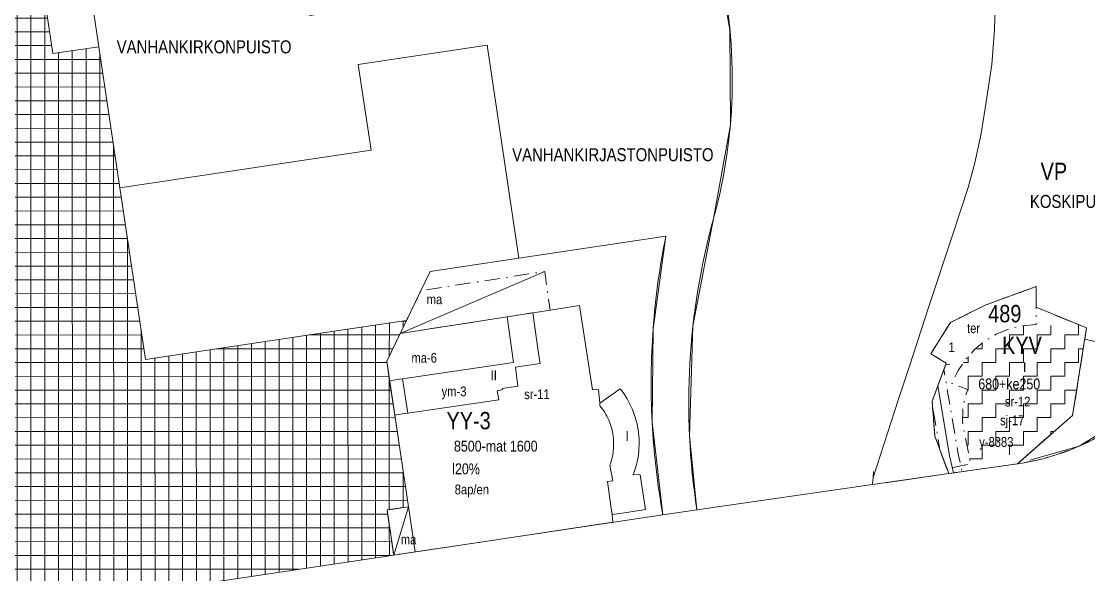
# Model space of a CAD drawing. Header units: metres. Extents: x 24485995 to 24488038, y 6819999 to 6822001.
# Drawn here: x 24487232.9 to 24487478.8, y 6821000.5 to 6821128 of the extents above; entities that cross this region are included whole.
import ezdxf

# ---------------------------------------------------------------- set-up
doc = ezdxf.new("R2010")
doc.units = ezdxf.units.M
for name, pattern in [('k10040', [10.3, 3.5, -1.5, 0.3, -1.5, 3.5]), ('K10271', [0]), ('k10vi1', [0]), ('Puurivi_sailytettava', [0])]:
    doc.linetypes.add(name, pattern=pattern)
for name, color, linetype, lineweight in [('AK_AsemakaavaTeksti_Kadun_puistonnimi', 7, 'Continuous', 0), ('AK_AsemakaavaTeksti_Korttelinumero', 7, 'Continuous', 0), ('AK_JohdoillevarattuViiva', 7, 'Continuous', 0), ('AK_Kaavamerkinta_Kayttotarkoitusalue', 7, 'Continuous', 0), ('AK_Katualue_Tori', 7, 'Continuous', 0), ('AK_KayttotarkoitusSymboliViiva_Virkistysalueen_kuvio_murtoviiva', 7, 'Continuous', 0), ('AK_KayttotarkoitusViiva', 7, 'Continuous', 0), ('AK_LiikennointiTeksti_Autopaikkamerkinta', 7, 'Continuous', 0), ('AK_MuuAsemakaavaTeksti_Alueenosan_kayttotarkoitus', 7, 'Continuous', 0), ('AK_MuuAsemakaavaTeksti_Erityismaarays', 7, 'Continuous', 0), ('AK_MuuAsemakaavaViiva_alueenosan_raja', 7, 'Continuous', 0), ('AK_RakennusalaTeksti_Kerrosala_tai_luku', 7, 'Continuous', 0), ('AK_RakennusalaTeksti_Rakennusoikeus', 7, 'Continuous', 0), ('AK_RakennusalaViiva_Maanalaisen_tilan_viiva', 7, 'Continuous', 0), ('AK_RakennusalaViiva_Rakennusalan_raja__I_', 7, 'Continuous', 0), ('AK_RakentaminenTeksti_Rakentamismaarays', 7, 'Continuous', 0), ('AK_Tontti_Sitova', 7, 'Continuous', 0), ('AK_Tonttinumero', 7, 'Continuous', 0), ('AK_YmparistoViiva_Sailytettava_puurivi', 7, 'Continuous', 0)]:
    doc.layers.add(name, color=color, linetype=linetype, lineweight=lineweight)
doc.styles.add('ArialNarrow', font='ARIALN.TTF')

msp = doc.modelspace()

# ---------------------------------------------------------------- hatches: boundary and pattern name
at = {"layer": 'AK_Katualue_Tori', "linetype": 'Continuous', "lineweight": 0}
h = msp.add_hatch(dxfattribs=at)
h.set_pattern_fill('NET', style=0)
h.paths.add_polyline_path([(24487207.5, 6821038.76), (24487189.49, 6821159.1), (24487195.28, 6821159.98), (24487233.38, 6821165.8), (24487240.15, 6821120.53), (24487250.77, 6821122.11), (24487255.62, 6821089.63), (24487261.52, 6821050.07), (24487306.52, 6821056.79), (24487321.63, 6821059.04), (24487317.08, 6821049.64), (24487322.09, 6821016.12), (24487317.14, 6821015.38), (24487318.69, 6821004.99), (24487214.88, 6820989.41)], flags=0)
at = {"layer": 'AK_RakennusalaViiva_Rakennusalan_raja__I_', "linetype": 'Continuous', "lineweight": 9}
h = msp.add_hatch(dxfattribs=at)
h.set_pattern_fill('ZIGZAG', style=0)
h.set_pattern_definition([(0, (0, 0), (3.175, 3.175), [3.175, -3.175]), (90, (3.175, 0), (-3.175, 3.175), [3.175, -3.175])])
h.paths.add_polyline_path([(24487451.57, 6821025.97), (24487453.25, 6821026.31), (24487455.59, 6821026.81), (24487457.89, 6821027.39), (24487460.73, 6821028.12), (24487463.74, 6821029.11), (24487466.19, 6821030.17), (24487468.27, 6821031.37), (24487469.3, 6821032.16), (24487470.03, 6821032.81), (24487471.27, 6821034.11), (24487471.95, 6821034.95), (24487472.54, 6821035.8), (24487473.67, 6821037.79), (24487474.21, 6821038.91), (24487475.78, 6821042.89), (24487476.31, 6821044.88), (24487478.28, 6821057.31), (24487476.19, 6821058.16), (24487475.41, 6821056.39), (24487472.36, 6821057.46), (24487469.39, 6821058.03), (24487466.68, 6821058.1), (24487463.26, 6821057.82), (24487460.29, 6821057.06), (24487457.48, 6821055.87), (24487454.78, 6821054.22), (24487452.41, 6821052.29), (24487450.4, 6821050.02), (24487448.7, 6821047.51), (24487447.23, 6821044.55), (24487450.9, 6821043.16), (24487450.19, 6821040.88), (24487449.76, 6821038.34), (24487449.73, 6821035.78), (24487450.1, 6821033.38)], flags=0)

# ---------------------------------------------------------------- linework, layer by layer
at = {"layer": 'AK_JohdoillevarattuViiva', "linetype": 'Continuous', "lineweight": 5, "flags": 128}
msp.add_lwpolyline([(24487444.04, 6821044.02), (24487446.74, 6821027.86), (24487447.67, 6821023.91)], dxfattribs=at)
at = {"layer": 'AK_KayttotarkoitusSymboliViiva_Virkistysalueen_kuvio_murtoviiva', "linetype": 'k10vi1', "lineweight": 9, "flags": 128}
for points in [[(24487244.45, 6821164.46), (24487250.77, 6821122.11), (24487255.62, 6821089.63), (24487300.62, 6821096.35), (24487313.48, 6821098.27), (24487310.52, 6821118.05), (24487340.19, 6821122.48), (24487347.52, 6821073.4), (24487381.37, 6821078.45), (24487378.43, 6821057.14), (24487378.21, 6821035.63), (24487380.71, 6821014.25), (24487388.54, 6821015.42), (24487386.8, 6821032.49), (24487387.6, 6821057.75), (24487392.37, 6821082.57), (24487396.23, 6821104.12), (24487396.12, 6821126), (24487393.07, 6821143.63), (24487390.11, 6821143.17), (24487299.36, 6821129.31), (24487297.54, 6821141.21), (24487295.56, 6821140.91), (24487290.43, 6821174.52), (24487246.97, 6821167.88)], [(24487465.23, 6821026.84), (24487476.58, 6821030.07), (24487489.21, 6821037.78), (24487499.34, 6821048.57), (24487506.22, 6821061.67), (24487509.35, 6821076.13), (24487508.92, 6821088.59), (24487501.14, 6821140.61), (24487488.98, 6821138.79), (24487457.38, 6821134.07), (24487457.38, 6821134), (24487457.07, 6821126.62), (24487457.05, 6821126.01), (24487456.45, 6821118.01), (24487455.14, 6821109.4), (24487454, 6821102.12), (24487452.55, 6821095.36), (24487451.01, 6821089.65), (24487447.53, 6821079.13), (24487441.98, 6821062.24), (24487437.48, 6821048.51), (24487434.91, 6821040.65), (24487432.51, 6821033.33), (24487429.13, 6821022.89), (24487429.24, 6821024.22)], [(24487431.97, 6821021.66), (24487446.53, 6821023.75), (24487443.32, 6821032.4), (24487442.71, 6821040.45), (24487445.98, 6821049.21), (24487442.41, 6821051.36), (24487446.92, 6821058.54), (24487454.96, 6821062.58), (24487466.65, 6821066.86), (24487466.66, 6821062.07), (24487478.28, 6821057.31), (24487475.08, 6821037.17), (24487464.6, 6821028)]]:
    msp.add_lwpolyline(points, dxfattribs=at)
at = {"layer": 'AK_KayttotarkoitusViiva', "linetype": 'Continuous', "lineweight": 20, "flags": 128}
for points in [[(24487250.77, 6821122.11), (24487244.01, 6821167.43)], [(24487250.77, 6821122.11), (24487240.15, 6821120.53), (24487233.38, 6821165.8), (24487195.28, 6821159.98), (24487189.49, 6821159.1), (24487207.5, 6821038.76)], [(24487457.07, 6821126.62), (24487457.38, 6821134.07)], [(24487429.01, 6821021.23), (24487429.13, 6821022.89), (24487432.51, 6821033.33), (24487434.91, 6821040.65), (24487437.48, 6821048.51), (24487441.98, 6821062.24), (24487447.53, 6821079.13), (24487451.01, 6821089.65), (24487452.55, 6821095.36), (24487454, 6821102.12), (24487455.14, 6821109.4), (24487456.45, 6821118.01), (24487457.05, 6821126.01), (24487457.07, 6821126.62)], [(24487255.62, 6821089.63), (24487300.62, 6821096.35), (24487313.48, 6821098.27), (24487310.52, 6821118.05), (24487340.19, 6821122.48), (24487347.52, 6821073.4)], [(24487250.77, 6821122.11), (24487255.62, 6821089.63)], [(24487255.62, 6821089.63), (24487261.52, 6821050.07), (24487306.52, 6821056.79), (24487321.63, 6821059.04)], [(24487347.52, 6821073.4), (24487381.37, 6821078.45)], [(24487321.63, 6821059.04), (24487327.09, 6821070.35), (24487347.52, 6821073.4)], [(24487443.32, 6821032.4), (24487442.71, 6821040.45), (24487445.98, 6821049.21), (24487442.41, 6821051.36), (24487446.92, 6821058.54), (24487454.96, 6821062.58), (24487466.65, 6821066.86), (24487466.66, 6821062.07), (24487478.28, 6821057.31), (24487475.08, 6821037.17), (24487462.35, 6821026.02)], [(24487318.69, 6821004.99), (24487317.14, 6821015.38), (24487322.09, 6821016.12), (24487317.08, 6821049.64), (24487321.63, 6821059.04)], [(24487462.35, 6821026.02), (24487446.53, 6821023.75), (24487443.32, 6821032.4)], [(24487446.53, 6821023.75), (24487429.01, 6821021.23)], [(24487429.01, 6821021.23), (24487388.54, 6821015.42)], [(24487380.71, 6821014.25), (24487388.54, 6821015.42)], [(24487318.69, 6821004.99), (24487380.71, 6821014.25)], [(24487214.88, 6820989.41), (24487318.69, 6821004.99)]]:
    msp.add_lwpolyline(points, dxfattribs=at)
at = {"layer": 'AK_KayttotarkoitusViiva', "linetype": 'Continuous', "lineweight": 20}
for centre, radius, start, end in [((24487276.67, 6821114.44), 120.01, 344.6024, 14.0767), ((24487546.6, 6821040.08), 159.97, 164.5977, 188.8692), ((24487547.73, 6821044.66), 169.76, 168.5183, 175.7845), ((24487548.07, 6821044.64), 170.09, 175.7857, 183.0376), ((24487454.52, 6821080.46), 55, 278.1743, 329.9306), ((24487547.72, 6821044.6), 169.75, 183.0321, 190.3003)]:
    msp.add_arc(centre, radius, start, end, dxfattribs=at)
at = {"layer": 'AK_MuuAsemakaavaViiva_alueenosan_raja', "linetype": 'k10040', "lineweight": 5, "flags": 128}
for points in [[(24487320.19, 6821056.07), (24487332.51, 6821057.97), (24487344.83, 6821059.88), (24487347.79, 6821060.34), (24487350.76, 6821060.8), (24487352.73, 6821061.1), (24487354.71, 6821061.41), (24487354.04, 6821066.2), (24487353.47, 6821070.32), (24487339.21, 6821068.12), (24487324.95, 6821065.91), (24487323.29, 6821062.48), (24487321.63, 6821059.04), (24487320.91, 6821057.56), (24487320.19, 6821056.07)], [(24487443.32, 6821032.4), (24487442.71, 6821040.45), (24487445.98, 6821049.21), (24487442.41, 6821051.36), (24487446.92, 6821058.54), (24487454.96, 6821062.58), (24487466.65, 6821066.86), (24487466.66, 6821062.07), (24487478.28, 6821057.31), (24487475.08, 6821037.17), (24487462.35, 6821026.02), (24487446.53, 6821023.75), (24487443.32, 6821032.4)], [(24487446.12, 6821024.85), (24487443.32, 6821032.4), (24487442.71, 6821040.45), (24487445.98, 6821049.21), (24487442.41, 6821051.36), (24487446.92, 6821058.54), (24487454.96, 6821062.58), (24487466.65, 6821066.86), (24487466.67, 6821061.53), (24487466.68, 6821058.1), (24487463.26, 6821057.82), (24487460.29, 6821057.06), (24487457.48, 6821055.87), (24487454.78, 6821054.22), (24487452.41, 6821052.29), (24487450.4, 6821050.02), (24487448.7, 6821047.51), (24487447.23, 6821044.55), (24487450.9, 6821043.16), (24487450.19, 6821040.88), (24487449.76, 6821038.34), (24487449.73, 6821035.78), (24487450.1, 6821033.38), (24487451.57, 6821025.97), (24487446.12, 6821024.85)], [(24487462.35, 6821026.02), (24487475.08, 6821037.17), (24487477.87, 6821054.75), (24487485.34, 6821053.09), (24487498.16, 6821050.25), (24487500.2, 6821049.82)], [(24487442.8, 6821039.35), (24487442.71, 6821040.45), (24487445.44, 6821047.77), (24487448.7, 6821028.25), (24487449.66, 6821024.2), (24487446.53, 6821023.75), (24487444.48, 6821029.27), (24487442.8, 6821039.35)], [(24487323.64, 6821005.73), (24487318.69, 6821004.99), (24487317.14, 6821015.38), (24487322.09, 6821016.12)], [(24487317.14, 6821015.38), (24487317.92, 6821010.19), (24487318.69, 6821004.99), (24487321.16, 6821005.36), (24487323.64, 6821005.73), (24487322.86, 6821010.93), (24487322.09, 6821016.12), (24487319.61, 6821015.75), (24487317.14, 6821015.38)]]:
    msp.add_lwpolyline(points, dxfattribs=at)
at = {"layer": 'AK_MuuAsemakaavaViiva_alueenosan_raja', "linetype": 'k10040', "lineweight": 5, "elevation": 0, "flags": 128}
msp.add_lwpolyline([(24487500.2, 6821049.82), (24487497.48, 6821046.11), (24487494.46, 6821042.64), (24487491.15, 6821039.43), (24487487.59, 6821036.51), (24487483.8, 6821033.9), (24487479.81, 6821031.62), (24487475.63, 6821029.67), (24487471.31, 6821028.08), (24487466.87, 6821026.86), (24487462.35, 6821026.02)], dxfattribs=at)
at = {"layer": 'AK_RakennusalaViiva_Maanalaisen_tilan_viiva', "linetype": 'Continuous', "lineweight": 5, "flags": 128}
for points in [[(24487320.19, 6821056.07), (24487353.47, 6821070.32)], [(24487318.69, 6821004.99), (24487322.09, 6821016.12)]]:
    msp.add_lwpolyline(points, dxfattribs=at)
at = {"layer": 'AK_RakennusalaViiva_Rakennusalan_raja__I_', "linetype": 'K10271', "lineweight": 9, "flags": 128}
for points in [[(24487322.09, 6821016.12), (24487323.64, 6821005.73), (24487338.23, 6821007.91), (24487369.19, 6821012.53), (24487368.97, 6821014.3), (24487368.72, 6821016.24), (24487367.94, 6821021.94), (24487369.18, 6821022.11), (24487368.5, 6821025.72), (24487368.66, 6821026.18), (24487368.8, 6821026.64), (24487368.93, 6821027.11), (24487369.04, 6821027.58), (24487369.13, 6821028.05), (24487369.21, 6821028.53), (24487369.27, 6821029.01), (24487369.32, 6821029.49), (24487369.34, 6821029.97), (24487369.35, 6821030.46), (24487369.35, 6821030.94), (24487369.33, 6821031.42), (24487369.29, 6821031.91), (24487369.23, 6821032.39), (24487369.16, 6821032.86), (24487369.07, 6821033.34), (24487368.97, 6821033.81), (24487368.84, 6821034.28), (24487368.71, 6821034.74), (24487368.55, 6821035.2), (24487368.38, 6821035.65), (24487368.2, 6821036.1), (24487368, 6821036.54), (24487367.78, 6821036.97), (24487367.55, 6821037.4), (24487367.31, 6821037.82), (24487367.05, 6821038.22), (24487366.78, 6821038.62), (24487366.49, 6821039.01), (24487366.19, 6821039.39), (24487366.18, 6821039.99), (24487365.85, 6821043.12), (24487364.45, 6821043.02), (24487361.51, 6821062.46), (24487354.71, 6821061.41), (24487350.76, 6821060.8), (24487352.14, 6821050.87), (24487352.39, 6821049.09), (24487346.72, 6821048.28), (24487347.31, 6821043.9), (24487343.66, 6821043.33), (24487343.69, 6821043.07), (24487342.52, 6821042.86), (24487342.88, 6821040.76), (24487321.9, 6821037.67), (24487321.19, 6821037.57), (24487318.93, 6821037.23), (24487322.09, 6821016.12)], [(24487320.03, 6821045.48), (24487320.72, 6821045.58), (24487346.29, 6821049.35), (24487344.83, 6821059.88), (24487320.19, 6821056.07), (24487317.08, 6821049.64), (24487317.75, 6821045.15), (24487320.03, 6821045.48)], [(24487344.83, 6821059.88), (24487346.29, 6821049.35), (24487320.72, 6821045.58), (24487321.9, 6821037.67), (24487342.88, 6821040.76), (24487342.52, 6821042.86), (24487343.69, 6821043.07), (24487343.66, 6821043.33), (24487347.31, 6821043.9), (24487346.72, 6821048.28), (24487352.39, 6821049.09), (24487352.14, 6821050.87), (24487350.76, 6821060.8), (24487344.83, 6821059.88)], [(24487320.72, 6821045.58), (24487320.03, 6821045.48), (24487317.75, 6821045.15), (24487318.93, 6821037.23), (24487321.19, 6821037.57), (24487321.9, 6821037.67), (24487320.72, 6821045.58)], [(24487366.19, 6821039.39), (24487366.49, 6821039.01), (24487366.78, 6821038.62), (24487367.05, 6821038.22), (24487367.31, 6821037.82), (24487367.55, 6821037.4), (24487367.78, 6821036.97), (24487368, 6821036.54), (24487368.2, 6821036.1), (24487368.38, 6821035.65), (24487368.55, 6821035.2), (24487368.71, 6821034.74), (24487368.84, 6821034.28), (24487368.97, 6821033.81), (24487369.07, 6821033.34), (24487369.16, 6821032.86), (24487369.23, 6821032.39), (24487369.29, 6821031.91), (24487369.33, 6821031.42), (24487369.35, 6821030.94), (24487369.35, 6821030.46), (24487369.34, 6821029.97), (24487369.32, 6821029.49), (24487369.27, 6821029.01), (24487369.21, 6821028.53), (24487369.13, 6821028.05), (24487369.04, 6821027.58), (24487368.93, 6821027.11), (24487368.8, 6821026.64), (24487368.66, 6821026.18), (24487368.5, 6821025.72), (24487369.18, 6821022.11), (24487367.94, 6821021.94), (24487368.72, 6821016.24), (24487368.97, 6821014.3), (24487372.39, 6821014.82), (24487376.65, 6821015.46), (24487375.49, 6821023.45), (24487373.87, 6821023.53), (24487374.11, 6821024.18), (24487374.32, 6821024.85), (24487374.52, 6821025.52), (24487374.69, 6821026.19), (24487374.83, 6821026.87), (24487374.96, 6821027.56), (24487375.06, 6821028.25), (24487375.13, 6821028.94), (24487375.18, 6821029.64), (24487375.21, 6821030.34), (24487375.21, 6821031.04), (24487375.19, 6821031.73), (24487375.15, 6821032.43), (24487375.08, 6821033.12), (24487374.99, 6821033.81), (24487374.87, 6821034.5), (24487374.73, 6821035.19), (24487374.57, 6821035.86), (24487374.38, 6821036.54), (24487374.17, 6821037.2), (24487373.94, 6821037.86), (24487373.68, 6821038.51), (24487373.41, 6821039.15), (24487373.11, 6821039.78), (24487372.78, 6821040.4), (24487372.44, 6821041.01), (24487372.08, 6821041.6), (24487371.7, 6821042.18), (24487371.29, 6821042.75), (24487370.87, 6821043.31), (24487366.18, 6821039.99), (24487366.19, 6821039.39)]]:
    msp.add_lwpolyline(points, dxfattribs=at)
at = {"layer": 'AK_Tontti_Sitova', "linetype": 'Continuous', "lineweight": 9, "flags": 128}
msp.add_lwpolyline([(24487446.53, 6821023.75), (24487462.35, 6821026.02), (24487475.08, 6821037.17), (24487478.28, 6821057.31), (24487466.66, 6821062.07), (24487466.65, 6821066.86), (24487454.96, 6821062.58), (24487446.92, 6821058.54), (24487442.41, 6821051.36), (24487445.98, 6821049.21), (24487442.71, 6821040.45), (24487443.32, 6821032.4), (24487446.53, 6821023.75)], dxfattribs=at)
at = {"layer": 'AK_YmparistoViiva_Sailytettava_puurivi', "linetype": 'Puurivi_sailytettava', "lineweight": 5, "flags": 128}
for points in [[(24487446.05, 6821048.83), (24487446.78, 6821048.98)], [(24487457.28, 6821031.45), (24487458.42, 6821031.45)]]:
    msp.add_lwpolyline(points, dxfattribs=at)

# ---------------------------------------------------------------- texts
at = {"layer": 'AK_AsemakaavaTeksti_Kadun_puistonnimi', "linetype": 'Continuous', "lineweight": 5, "style": 'ArialNarrow'}
for s, p in [('VANHANKIRKONPUISTO', (24487254.87, 6821120.59, 0)), ('VANHANKIRJASTONPUISTO', (24487345.97, 6821095.74)), ('KOSKIPUISTO', (24487465.23, 6821084.97))]:
    msp.add_text(s, height=3, dxfattribs=at).set_placement(p)
at = {"layer": 'AK_AsemakaavaTeksti_Korttelinumero', "linetype": 'Continuous', "lineweight": 5, "style": 'ArialNarrow'}
msp.add_text('489', height=4, dxfattribs=at).set_placement((24487455.63, 6821058.62))
at = {"layer": 'AK_Kaavamerkinta_Kayttotarkoitusalue', "linetype": 'Continuous', "lineweight": 0, "style": 'ArialNarrow'}
for s, p in [('VP', (24487467.7, 6821091.39)), ('KYV', (24487458.82, 6821051.33)), ('YY-3', (24487330.84, 6821033.97))]:
    msp.add_text(s, height=4, dxfattribs=at).set_placement(p)
at = {"layer": 'AK_LiikennointiTeksti_Autopaikkamerkinta', "linetype": 'Continuous', "lineweight": 0, "style": 'ArialNarrow'}
msp.add_text('8ap/en', height=2.25, dxfattribs=at).set_placement((24487332.74, 6821018.97))
at = {"layer": 'AK_MuuAsemakaavaTeksti_Alueenosan_kayttotarkoitus', "linetype": 'Continuous', "lineweight": 0, "style": 'ArialNarrow'}
for s, p in [('ma', (24487326.28, 6821062.8)), ('ter', (24487450.75, 6821056.13)), ('ma-6', (24487322.76, 6821049.31)), ('sr-12', (24487459.47, 6821039.22)), ('sj-17', (24487458.37, 6821034.91)), ('ma', (24487320.32, 6821007.46))]:
    msp.add_text(s, height=2.25, dxfattribs=at).set_placement(p)
at = {"layer": 'AK_MuuAsemakaavaTeksti_Erityismaarays', "linetype": 'Continuous', "lineweight": 0, "style": 'ArialNarrow'}
for s, p in [('sr-11', (24487348.73, 6821040.92)), ('y-8383', (24487453.55, 6821029.92))]:
    msp.add_text(s, height=2.25, dxfattribs=at).set_placement(p)
at = {"layer": 'AK_RakennusalaTeksti_Kerrosala_tai_luku', "linetype": 'Continuous', "lineweight": 0, "style": 'ArialNarrow'}
for s, p in [('I', (24487463.67, 6821047.15)), ('II', (24487341.02, 6821045.28)), ('I', (24487372.13, 6821031.3))]:
    msp.add_text(s, height=2.25, dxfattribs=at).set_placement(p)
at = {"layer": 'AK_RakennusalaTeksti_Rakennusoikeus', "linetype": 'Continuous', "lineweight": 0, "style": 'ArialNarrow'}
for s, p in [('680+ke250', (24487453.35, 6821043.16)), ('8500-mat 1600', (24487332.56, 6821028.84)), ('l20%', (24487332.16, 6821023.6))]:
    msp.add_text(s, height=2.5, dxfattribs=at).set_placement(p)
at = {"layer": 'AK_RakentaminenTeksti_Rakentamismaarays', "linetype": 'Continuous', "lineweight": 0, "style": 'ArialNarrow'}
msp.add_text('ym-3', height=2.25, dxfattribs=at).set_placement((24487329.71, 6821041.57))
at = {"layer": 'AK_Tonttinumero', "linetype": 'Continuous', "lineweight": 0, "style": 'ArialNarrow'}
msp.add_text('1', height=2.25, dxfattribs=at).set_placement((24487446.49, 6821051.74))

doc.saveas('drawing.dxf')
